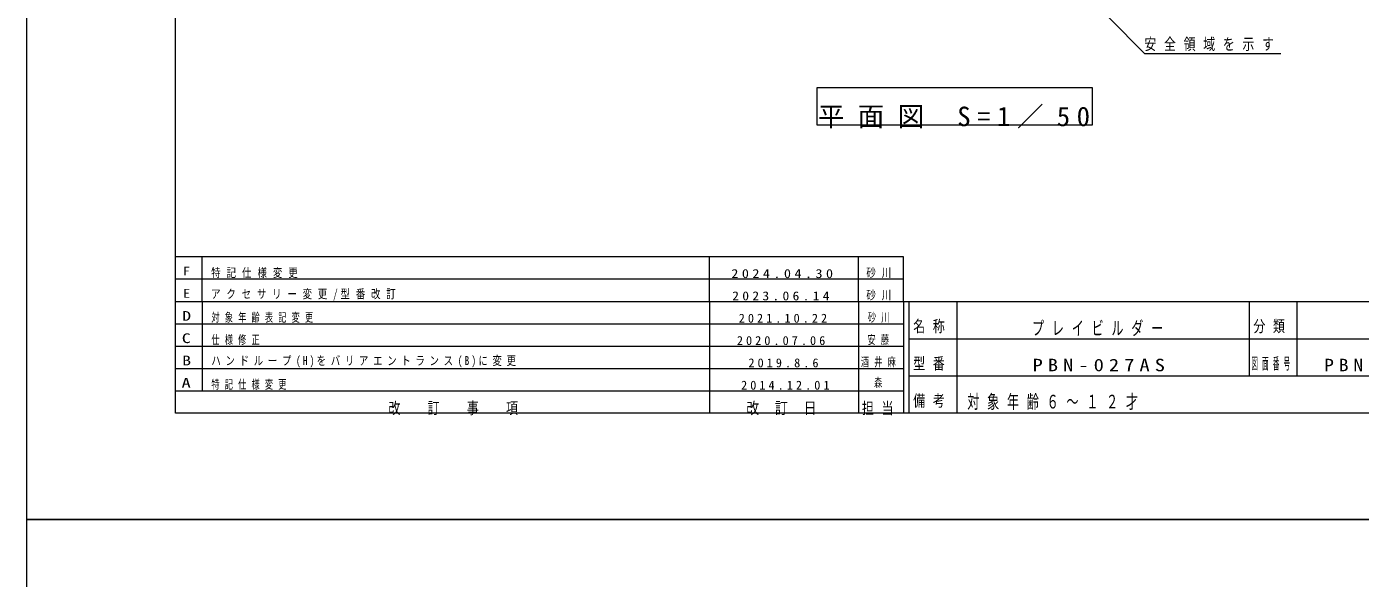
# Model space of a CAD drawing. Units: millimetres on the paper. Extents: x 0 to 420, y -594 to 297.
# Drawn here: x 0 to 250.9, y -11.1 to 92.7 of the extents above; entities that cross this region are included whole.
import ezdxf
from ezdxf.enums import TextEntityAlignment as Align

# ---------------------------------------------------------------- set-up
doc = ezdxf.new("R2010")
doc.units = ezdxf.units.MM
for name, color, linetype, lineweight in [('0_2', 7, 'Continuous', 13), ('2D', 7, 'Continuous', 13), ('2D_DIMENSION', 7, 'Continuous', 13), ('AM_5', 7, 'Continuous', 13), ('FMT', 7, 'Continuous', 13), ('FMT-TXT', 7, 'Continuous', 13), ('TEXT', 7, 'Continuous', 13)]:
    doc.layers.add(name, color=color, linetype=linetype, lineweight=lineweight)
doc.styles.add('ＭＳ ゴシック', font='')
doc.styles.get('ＭＳ ゴシック').set_extended_font_data('MS Gothic')

msp = doc.modelspace()

# ---------------------------------------------------------------- linework, layer by layer
at = {"layer": '0_2'}
for points in [[(0, 297), (420, 297), (420, 0), (0, 0)], [(0, 0), (420, 0), (420, -297), (0, -297)]]:
    msp.add_lwpolyline(points, close=True, dxfattribs=at)
at = {"layer": '2D'}
for p, q in [((148.692, 81.225), (148.692, 74.225)), ((200.549, 81.225), (148.692, 81.225)), ((200.549, 74.225), (200.549, 81.225)), ((148.692, 74.225), (200.549, 74.225))]:
    msp.add_line(p, q, dxfattribs=at)
at = {"layer": '2D_DIMENSION'}
for p, q in [((203.702, 94.369), (210.337, 87.67)), ((210.337, 87.67), (235.974, 87.67))]:
    msp.add_line(p, q, dxfattribs=at)
at = {"layer": 'AM_5'}
for p, q in [((165, 49.4), (28, 49.4)), ((33, 45.2), (33, 49.4)), ((128.5, 45.2), (128.5, 49.4)), ((156.5, 45.2), (156.5, 49.4)), ((165, 45.2), (165, 49.4)), ((165, 45.2), (28, 45.2)), ((33, 41), (33, 45.2)), ((128.5, 41), (128.5, 45.2)), ((156.5, 41), (156.5, 45.2)), ((165, 41), (165, 45.2))]:
    msp.add_line(p, q, dxfattribs=at)
at = {"layer": 'FMT'}
for p, q in [((28, 20), (28, 277)), ((28, 41), (403, 41)), ((33, 41), (33, 24.2)), ((128.5, 41), (128.5, 20)), ((156.5, 41), (156.5, 20)), ((165, 41), (165, 20)), ((166, 41), (166, 20)), ((175, 41), (175, 20)), ((230, 41), (230, 27)), ((239, 41), (239, 27)), ((28, 36.8), (165, 36.8)), ((166, 34), (306, 34)), ((28, 32.6), (165, 32.6)), ((28, 28.4), (165, 28.4)), ((166, 27), (306, 27)), ((28, 24.2), (165, 24.2)), ((403, 20), (28, 20))]:
    msp.add_line(p, q, dxfattribs=at)

# ---------------------------------------------------------------- texts
at = {"layer": '2D_DIMENSION', "insert": (210.296, 88.085), "char_height": 2.199, "attachment_point": 7, "style": 'ＭＳ ゴシック'}
msp.add_mtext('\\T1.64;\\W0.75;安全領域を示す', dxfattribs=at)
at = {"layer": 'FMT-TXT', "style": 'ＭＳ ゴシック'}
for s, height, width, p in [('D', 1.833, 1.35, (29.25, 36.817)), ('C', 1.833, 1.35, (29.19, 32.617)), ('B', 1.833, 1.35, (29.25, 28.417)), ('A', 1.833, 1.4, (29.131, 24.217)), ('森', 1.686, 0.65, (159.439, 24.383))]:
    msp.add_text(s, height=height, dxfattribs=dict(at, width=width)).set_placement(p, align=Align.BOTTOM_LEFT)
at = {"layer": 'FMT-TXT', "attachment_point": 7, "style": 'ＭＳ ゴシック'}
for s, insert, char_height in [('\\T1.64;\\W0.65;対象年齢表記変更', (34.755, 36.983), 1.686), ('\\T1.5;2021.10.22', (133.974, 36.983), 1.686), ('\\T1.64;\\W0.65;砂川', (158.266, 36.983), 1.686), ('\\T1.64;\\W0.75;名称', (166.8, 35), 2.199), ('\\T1.64;\\W0.65;プレイビルダー', (189.165, 34.467), 2.566), ('\\T1.64;\\W0.75;分類', (230.8, 35), 2.199), ('\\T1.64;\\W0.65;仕様修正', (34.755, 32.783), 1.686), ('\\T1.5;2020.07.06', (133.629, 32.783), 1.686), ('\\T1.64;\\W0.65;安藤', (158.197, 32.783), 1.686), ('\\T1.5;\\W0.75;ハンドループ(H)をバリアエントランス(B)に変更', (34.755, 28.583), 1.686), ('\\T1.5;2019.8.6', (135.797, 28.583), 1.686), ('\\T1.64;\\W0.65;酒井麻', (156.955, 28.583), 1.686), ('\\T1.64;\\W0.75;型番', (166.8, 28), 2.199), ('\\T1.5;\\W1.2;PBN-027AS', (189.266, 27.833), 2.346), ('\\T1.64;\\W0.4;図面番号', (230.43, 28), 2.199), ('\\T1.5;\\W1.15;PBN027AS-301F', (244.123, 27.833), 2.346), ('\\T1.64;\\W0.65;特記仕様変更', (34.755, 24.383), 1.686), ('\\T1.5;2014.12.01', (134.417, 24.383), 1.686), ('\\T1.64;\\W0.75;備考', (166.8, 21), 2.199), ('\\T1.64;\\W0.65;対象年齢６～１２才', (176.975, 20.583), 2.566), ('\\T1.64;\\W0.75;改\u3000訂\u3000事\u3000項', (68.05, 19.6), 2.199), ('\\T1.5;\\W0.8;改\\~訂\\~日', (135.4, 19.6), 2.199), ('\\T1.64;\\W0.75;担当', (157.15, 19.6), 2.199)]:
    msp.add_mtext(s, dxfattribs=dict(at, insert=insert, char_height=char_height))
at = {"layer": 'TEXT', "style": 'ＭＳ ゴシック'}
for s, width, p in [('F', 1.15, (29.405, 45.383)), ('E', 1.2, (29.405, 41.183))]:
    msp.add_text(s, height=1.686, dxfattribs=dict(at, width=width)).set_placement(p, align=Align.BOTTOM_LEFT)
at = {"layer": 'TEXT', "attachment_point": 7, "style": 'ＭＳ ゴシック'}
for s, insert, char_height in [('\\T1.5;平面図\\~S=1／50', (148.859, 73.558), 3.666), ('\\T1.64;\\W0.75;特記仕様変更', (34.717, 45.383), 1.686), ('\\T1.5;\\W1.15;2024.04.30', (132.588, 45.383), 1.686), ('\\T1.64;\\W0.75;砂川', (157.99, 45.383), 1.686), ('\\T1.62;\\W0.75;アクセサリー変更/型番改訂', (34.717, 41.183), 1.686), ('\\T1.5;\\W1.1;2023.06.14', (132.752, 41.183), 1.686), ('\\T1.64;\\W0.75;砂川', (157.99, 41.183), 1.686)]:
    msp.add_mtext(s, dxfattribs=dict(at, insert=insert, char_height=char_height))

doc.saveas('drawing.dxf')
